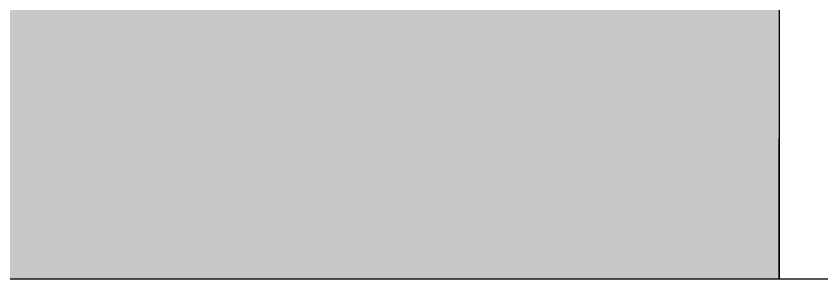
# Model space of a CAD drawing. Header units: millimetres. Extents: x 2698011 to 2856548, y 1019778 to 1210064.
# Drawn here: x 2785241 to 2785381.7, y 1124101.8 to 1124147.7 of the extents above; entities that cross this region are included whole.
import ezdxf
from ezdxf.enums import TextEntityAlignment as Align

# ---------------------------------------------------------------- set-up
doc = ezdxf.new("R2010")
doc.units = ezdxf.units.MM
doc.layers.add('_ textos', color=9, linetype='Continuous', lineweight=5)
doc.layers.add('Bloques borde', color=9, linetype='Continuous')
doc.layers.add('Y_ Perfiles planta', color=9, linetype='Continuous')
doc.styles.add('ARIAL NARROW', font='ARIALN.TTF')

# ---------------------------------------------------------------- blocks, each defined once
blk = doc.blocks.new('MM700x200-60 m')
blk.add_hatch(color=256).paths.add_polyline_path([(715, 274.83), (15, 274.83), (15, 74.83), (715, 74.83)])
at = {"layer": 'Bloques borde'}
for p, q in [((15, 293), (15, 74.83)), ((15, 74.83), (715, 74.83))]:
    blk.add_line(p, q, dxfattribs=at)
blk.add_lwpolyline([(15, 74.83), (15, 60), (715, 60), (715, 74.83)], close=True, dxfattribs=at)
at = {"layer": '_ textos', "style": 'ARIAL NARROW'}
blk.add_attdef('S-01', text='', height=150, dxfattribs=at).set_placement((230.31, 387.41), align=Align.MIDDLE_CENTER)
blk.add_attdef('0.70X0.20M', text='', height=80, dxfattribs=at).set_placement((698.47, 133.59), align=Align.MIDDLE_RIGHT)

msp = doc.modelspace()

# ---------------------------------------------------------------- block references
at = {"layer": 'Y_ Perfiles planta', "rotation": 89.99772254670827}
msp.add_blockref('MM700x200-60 m', (2785449.087, 1124086.768, 1334.864), dxfattribs=at)

doc.saveas('drawing.dxf')
